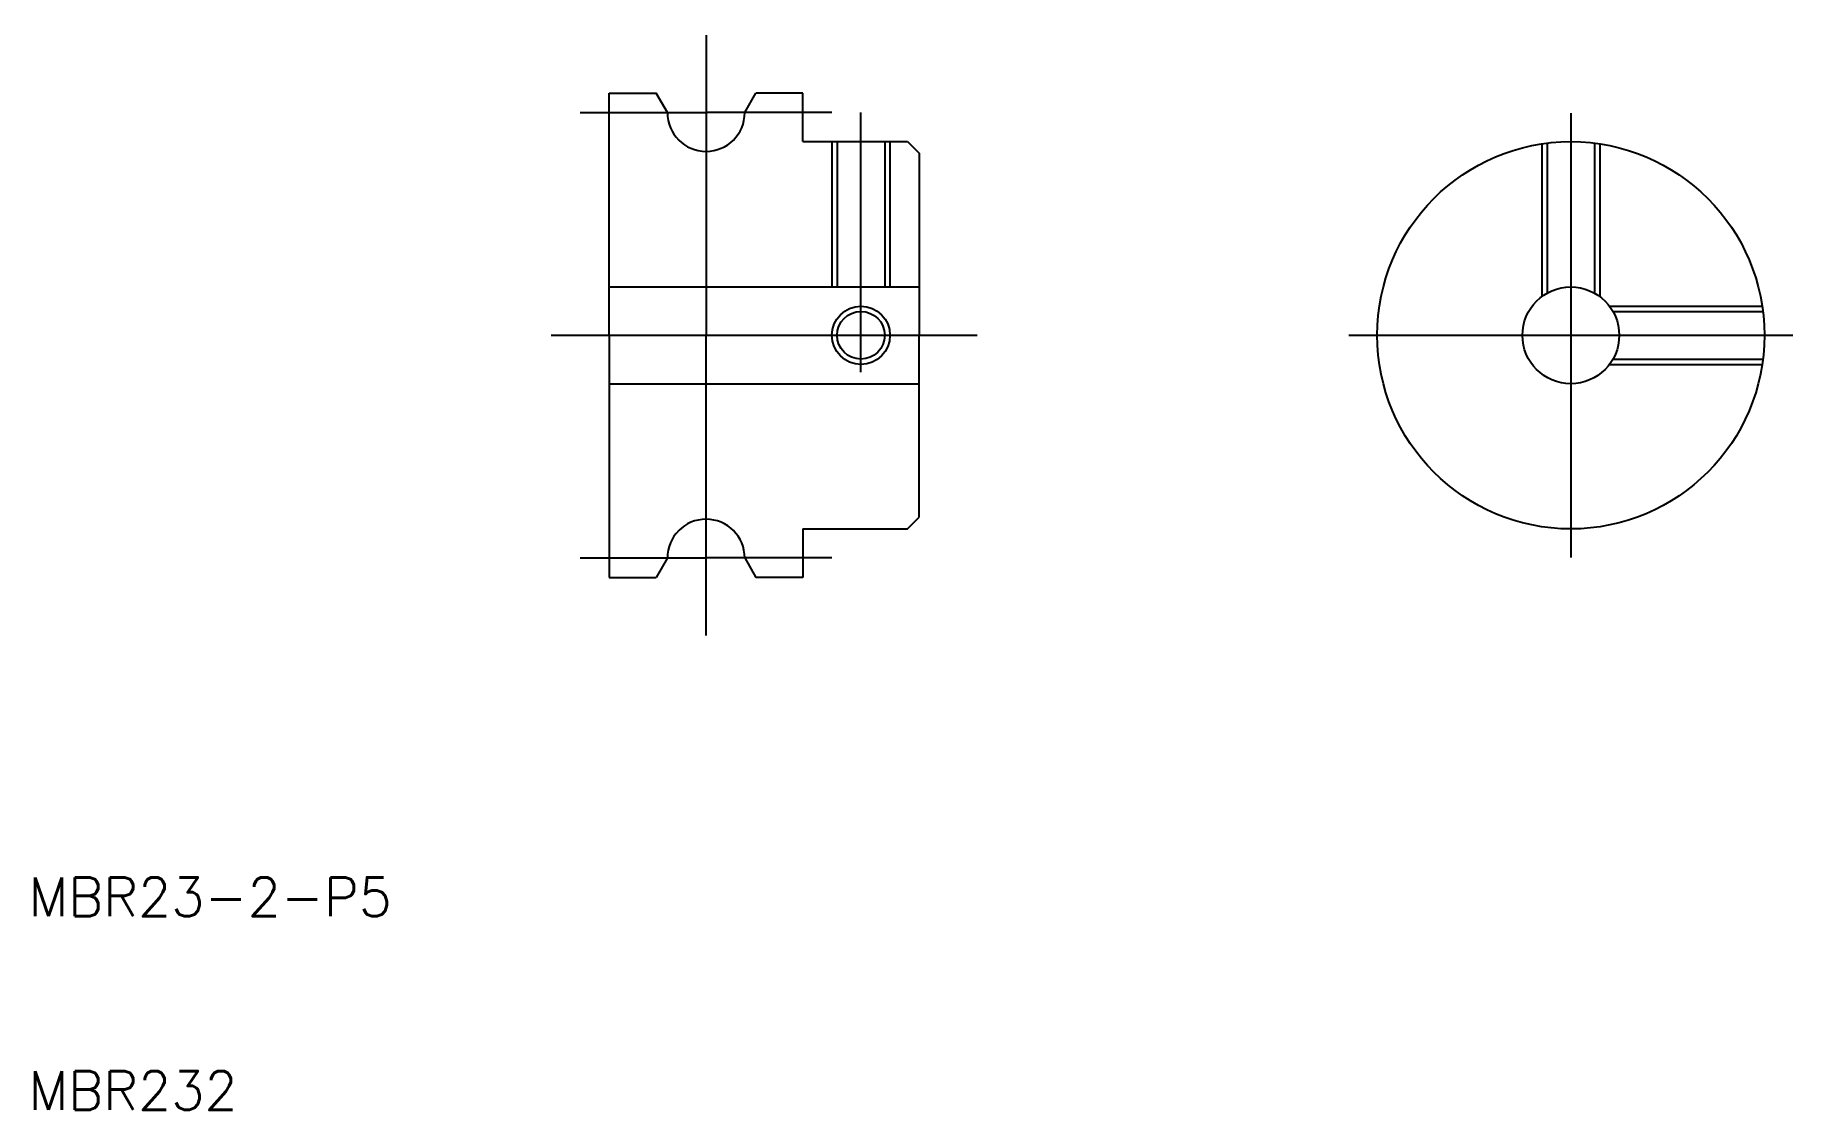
# Model space of a CAD drawing. Extents: x 10.3 to 101.1, y 10 to 65.5.
import ezdxf

# ---------------------------------------------------------------- set-up
doc = ezdxf.new("R2010")
doc.units = 0
doc.linetypes.add('CENTER', pattern=[50.8, 31.75, -6.35, 6.35, -6.35])
doc.linetypes.add('DASHED', pattern=[19.05, 12.7, -6.35])
doc.layers.get('0').update_dxf_attribs({"linetype": 'CONTINUOUS'})
doc.layers.add('CENTER', color=1, linetype='CENTER')
doc.styles.get("Standard").update_dxf_attribs({"font": 'txt.shx', "bigfont": 'extfont.shx'})

msp = doc.modelspace()

# ---------------------------------------------------------------- linework, layer by layer
at = {"color": 7, "linetype": 'CONTINUOUS'}
for p, q in [((40, 50), (40, 62.5)), ((40, 62.5), (42.423, 62.5)), ((43, 61.5), (42.423, 62.5)), ((47, 61.5), (47.577, 62.5)), ((50, 62.5), (47.577, 62.5)), ((50, 60), (50, 62.5)), ((50, 60), (55.4, 60)), ((51.77, 60), (51.77, 52.5)), ((54.23, 60), (54.23, 52.5)), ((55.4, 60), (56, 59.4)), ((56, 59.4), (56, 50)), ((40, 52.5), (56, 52.5)), ((40, 50), (40, 37.5)), ((56, 40.6), (56, 50)), ((40, 47.5), (56, 47.5)), ((50, 40), (55.4, 40)), ((50, 40), (50, 37.5)), ((55.4, 40), (56, 40.6)), ((43, 38.5), (42.423, 37.5)), ((47, 38.5), (47.577, 37.5)), ((40, 37.5), (42.423, 37.5)), ((50, 37.5), (47.577, 37.5))]:
    msp.add_line(p, q, dxfattribs=at)
at = {"color": 3, "linetype": 'CONTINUOUS'}
for p, q in [((51.5, 60), (51.5, 52.5)), ((54.5, 60), (54.5, 52.5))]:
    msp.add_line(p, q, dxfattribs=at)
at = {"color": 3, "linetype": 'DASHED'}
for p, q in [((88.171, 59.887), (88.171, 52)), ((88.441, 59.924), (88.441, 52.176)), ((90.901, 59.924), (90.901, 52.176)), ((91.171, 59.887), (91.171, 52)), ((91.671, 51.5), (99.558, 51.5)), ((91.848, 51.23), (99.595, 51.23)), ((91.671, 48.5), (99.558, 48.5)), ((91.848, 48.77), (99.595, 48.77))]:
    msp.add_line(p, q, dxfattribs=at)
at = {"color": 7, "linetype": 'CONTINUOUS'}
for centre, radius in [((89.671, 50), 10), ((89.671, 50), 2.5), ((53, 50), 1.23)]:
    msp.add_circle(centre, radius, dxfattribs=at)
at = {"color": 3, "linetype": 'CONTINUOUS'}
msp.add_circle((53, 50), 1.5, dxfattribs=at)
at = {"color": 7, "linetype": 'CONTINUOUS'}
for centre, start, end in [((45, 61.5), 180, 270), ((45, 61.5), 270, 0), ((45, 38.5), 90, 180), ((45, 38.5), 0, 90)]:
    msp.add_arc(centre, 2, start, end, dxfattribs=at)
at = {"layer": 'CENTER', "color": 1, "linetype": 'CENTER'}
for p, q in [((45, 65.5), (45, 50)), ((38.5, 61.5), (45, 61.5)), ((51.5, 61.5), (45, 61.5)), ((53, 48.1), (53, 61.5)), ((89.671, 61.469), (89.671, 38.531)), ((37, 50), (59, 50)), ((45, 34.5), (45, 50)), ((78.203, 50), (101.14, 50)), ((38.5, 38.5), (45, 38.5)), ((51.5, 38.5), (45, 38.5))]:
    msp.add_line(p, q, dxfattribs=at)

# ---------------------------------------------------------------- texts
at = {"color": 7, "linetype": 'CONTINUOUS'}
for s, p in [('MBR23-2-P5', (10, 20)), ('MBR232', (10, 10))]:
    msp.add_text(s, height=2, dxfattribs=at).set_placement(p)

doc.saveas('drawing.dxf')
